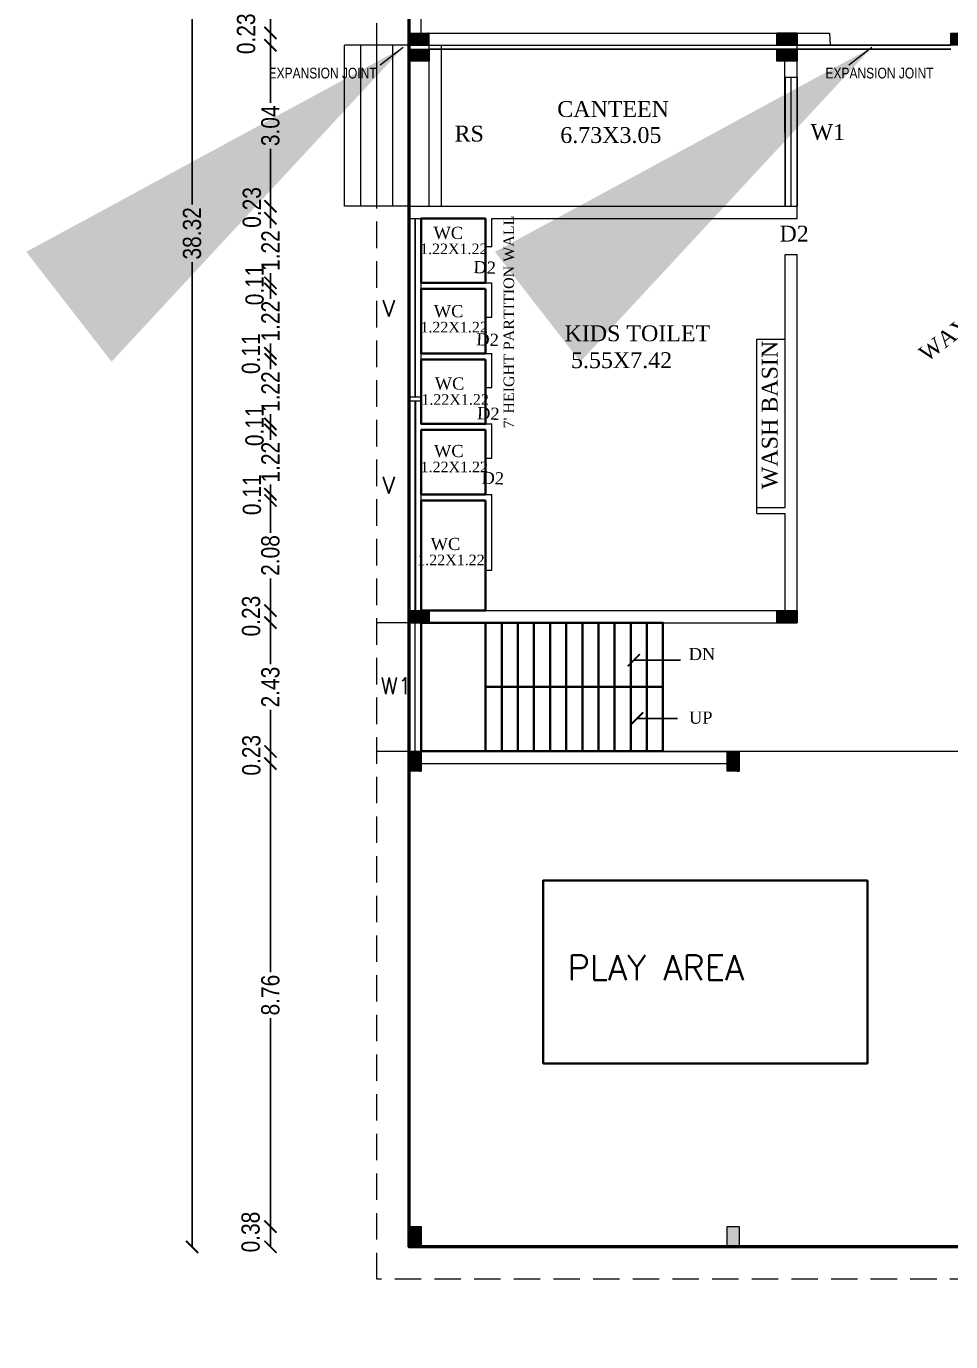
# Model space of a CAD drawing. Header units: metres. Extents: x 43 to 977, y 102 to 459.
# Drawn here: x 407.98 to 425.46, y 137.76 to 162.63 of the extents above; entities that cross this region are included whole.
import ezdxf

# ---------------------------------------------------------------- set-up
doc = ezdxf.new("R2010")
doc.units = ezdxf.units.M
doc.header["$MEASUREMENT"] = 0
doc.header["$PDMODE"] = 3
doc.linetypes.add('HIDDEN', pattern=[0.375, 0.25, -0.125])
doc.layers.get('0').update_dxf_attribs({"lineweight": 0})
doc.layers.get('Defpoints').update_dxf_attribs({"lineweight": 0})
for name, color, linetype, lineweight in [('BLK_1_FLR_0_BLT_UP_AREA_DEDUCT_EXISTING', 4, 'Continuous', 35), ('BLK_1_FLR_0_WATER_CLOSET', 4, 'Continuous', 35), ('Column', 1, 'Continuous', 0), ('fence', 15, 'Continuous', 0), ('HAT', 1, 'Continuous', 0), ('hatch', 7, 'Continuous', 0), ('main wall', 150, 'Continuous', 0), ('RTEXT', 4, 'Continuous', 0), ('Staircase', 140, 'Continuous', 0), ('TEXT', 130, 'Continuous', 0), ('WALL', 7, 'Continuous', 0), ('WIN', 13, 'Continuous', 0)]:
    doc.layers.add(name, color=color, linetype=linetype, lineweight=lineweight)
doc.layers.add('BLK_1_FLR_0_BLT_UP_AREA_EXISTING', color=15, linetype='Continuous')
doc.styles.add('ARIAL NARROW', font='')
doc.styles.add('RTEXT', font='arial.ttf', dxfattribs={"width": 0.8, "height": 8})
doc.styles.get("Standard").update_dxf_attribs({"font": 'romans.shx'})
doc.styles.add('style2', font='romantic.ttf')
doc.styles.add('visa', font='swissc.ttf')
doc.styles.get('ARIAL NARROW').set_extended_font_data('Lydian BT')
doc.dimstyles.new('Copy(2) of S-2', dxfattribs={"dimtxt": 10.5, "dimasz": 8, "dimexe": 2, "dimexo": 50, "dimgap": 5, "dimtad": 0, "dimtoh": 1, "dimdec": 1, "dimzin": 0, "dimdsep": 46, "dimlunit": 4, "dimtxsty": 'ARIAL NARROW', "dimcen": 0.09, "dimdle": 3, "dimse1": 1, "dimse2": 1, "dimclrd": 7, "dimclre": 13, "dimclrt": 7, "dimadec": 0, "dimazin": 0, "dimtfac": 1, "dimtdec": 1, "dimtofl": 0, "dimtmove": 0, "dimatfit": 3, "dimfxl": 0, "dimtolj": 1, "dimtzin": 0, "dimlwd": 13, "dimarcsym": 0})
doc.dimstyles.new('o3', dxfattribs={"dimscale": 0.23, "dimtxt": 0.9, "dimasz": 1, "dimexe": 5, "dimexo": 9, "dimgap": 0.23, "dimtad": 0, "dimzin": 3, "dimdsep": 46, "dimtxsty": 'visa', "dimblk": 'ARCHTICK', "dimcen": 0.09, "dimse1": 1, "dimse2": 1, "dimclrd": 7, "dimclre": 256, "dimclrt": 7, "dimadec": 0, "dimazin": 0, "dimtfac": 0.23, "dimtofl": 0, "dimtmove": 2, "dimatfit": 1, "dimldrblk": 'ARCHTICK', "dimfxl": 0, "dimtolj": 1, "dimtzin": 0, "dimarcsym": 0})

# ---------------------------------------------------------------- blocks, each defined once
blk = doc.blocks.new('_ArchTick')
at = {"color": 0, "const_width": 0.15}
blk.add_lwpolyline([(-0.5, -0.5), (0.5, 0.5)], dxfattribs=at)
blk = doc.blocks.new('*D601')
at = {"layer": 'Defpoints', "color": 0, "lineweight": 30}
for p in [(415.444, 139.551), (428.528, 139.551), (428.528, 134.721)]:
    blk.add_point(p, dxfattribs=at)
at = {"layer": 'WALL', "color": 7, "lineweight": -2}
for p, q in [((415.444, 134.721), (421.447, 134.721)), ((428.528, 134.721), (422.526, 134.721))]:
    blk.add_line(p, q, dxfattribs=at)
at = {"layer": 'WALL', "color": 7, "lineweight": -2, "xscale": 0.23, "yscale": 0.23, "zscale": 0.23, "rotation": 180}
blk.add_blockref('_ArchTick', (415.444, 134.721), dxfattribs=at)
at = {"layer": 'WALL', "color": 7, "lineweight": -2, "xscale": 0.23, "yscale": 0.23, "zscale": 0.23}
blk.add_blockref('_ArchTick', (428.528, 134.721), dxfattribs=at)
at = {"layer": 'WALL', "color": 7, "insert": (421.986, 134.721), "char_height": 0.345, "attachment_point": 5, "style": 'visa'}
blk.add_mtext('\\A1;13.08', dxfattribs=at)
blk = doc.blocks.new('*D438')
at = {"layer": 'Defpoints', "color": 0, "lineweight": 30}
for p in [(415.215, 139.551), (486.085, 139.551), (415.215, 132.607)]:
    blk.add_point(p, dxfattribs=at)
at = {"layer": 'WALL', "color": 7, "lineweight": -2}
for p, q in [((415.215, 132.607), (450.103, 132.607)), ((486.085, 132.607), (451.197, 132.607))]:
    blk.add_line(p, q, dxfattribs=at)
at = {"layer": 'WALL', "color": 7, "lineweight": -2, "xscale": 0.23, "yscale": 0.23, "zscale": 0.23, "rotation": 180}
blk.add_blockref('_ArchTick', (415.215, 132.607), dxfattribs=at)
at = {"layer": 'WALL', "color": 7, "lineweight": -2, "xscale": 0.23, "yscale": 0.23, "zscale": 0.23}
blk.add_blockref('_ArchTick', (486.085, 132.607), dxfattribs=at)
at = {"layer": 'WALL', "color": 7, "insert": (450.65, 132.607), "char_height": 0.345, "attachment_point": 5, "style": 'visa'}
blk.add_mtext('\\A1;70.87', dxfattribs=at)
blk = doc.blocks.new('*D439')
at = {"layer": 'Defpoints', "color": 0, "lineweight": 30}
for p in [(415.215, 139.743), (415.444, 139.741), (415.444, 134.721)]:
    blk.add_point(p, dxfattribs=at)
at = {"layer": 'WALL', "color": 7, "lineweight": -2}
blk.add_line((415.215, 134.721), (415.444, 134.721), dxfattribs=at)
at = {"layer": 'WALL', "color": 7, "lineweight": -2, "xscale": 0.23, "yscale": 0.23, "zscale": 0.23, "rotation": 180}
blk.add_blockref('_ArchTick', (415.215, 134.721), dxfattribs=at)
at = {"layer": 'WALL', "color": 7, "lineweight": -2, "xscale": 0.23, "yscale": 0.23, "zscale": 0.23}
blk.add_blockref('_ArchTick', (415.444, 134.721), dxfattribs=at)
at = {"layer": 'WALL', "color": 7, "insert": (415.33, 135.027), "char_height": 0.345, "attachment_point": 5, "style": 'visa'}
blk.add_mtext('\\A1;0.23', dxfattribs=at)
blk = doc.blocks.new('*D495')
at = {"layer": 'Defpoints', "color": 0, "lineweight": 30}
for p in [(415.33, 139.932), (412.593, 139.551), (415.33, 139.551)]:
    blk.add_point(p, dxfattribs=at)
at = {"layer": 'WALL', "color": 7, "lineweight": -2}
blk.add_line((412.593, 139.932), (412.593, 139.551), dxfattribs=at)
at = {"layer": 'WALL', "color": 7, "lineweight": -2, "xscale": 0.23, "yscale": 0.23, "zscale": 0.23}
for p, rotation in [((412.593, 139.932), 90), ((412.593, 139.551), 270)]:
    blk.add_blockref('_ArchTick', p, dxfattribs=dict(at, rotation=rotation))
at = {"layer": 'WALL', "color": 7, "insert": (412.219, 139.83), "char_height": 0.345, "attachment_point": 5, "rotation": 90, "style": 'visa'}
blk.add_mtext('\\A1;0.38', dxfattribs=at)
blk = doc.blocks.new('*D496')
at = {"layer": 'Defpoints', "color": 0, "lineweight": 30}
for p in [(412.593, 148.688), (415.658, 148.688), (415.33, 139.932)]:
    blk.add_point(p, dxfattribs=at)
at = {"layer": 'WALL', "color": 7, "lineweight": -2}
for p, q in [((412.593, 148.688), (412.593, 144.743)), ((412.593, 139.932), (412.593, 143.876))]:
    blk.add_line(p, q, dxfattribs=at)
at = {"layer": 'WALL', "color": 7, "lineweight": -2, "xscale": 0.23, "yscale": 0.23, "zscale": 0.23}
for p, rotation in [((412.593, 148.688), 90), ((412.593, 139.932), 270)]:
    blk.add_blockref('_ArchTick', p, dxfattribs=dict(at, rotation=rotation))
at = {"layer": 'WALL', "color": 7, "insert": (412.593, 144.31), "char_height": 0.345, "attachment_point": 5, "rotation": 90, "style": 'visa'}
blk.add_mtext('\\A1;8.76', dxfattribs=at)
blk = doc.blocks.new('*D497')
at = {"layer": 'Defpoints', "color": 0, "lineweight": 30}
for p in [(412.593, 148.917), (415.658, 148.917), (415.658, 148.688)]:
    blk.add_point(p, dxfattribs=at)
at = {"layer": 'WALL', "color": 7, "lineweight": -2}
blk.add_line((412.593, 148.688), (412.593, 148.917), dxfattribs=at)
at = {"layer": 'WALL', "color": 7, "lineweight": -2, "xscale": 0.23, "yscale": 0.23, "zscale": 0.23}
for p, rotation in [((412.593, 148.917), 90), ((412.593, 148.688), 270)]:
    blk.add_blockref('_ArchTick', p, dxfattribs=dict(at, rotation=rotation))
at = {"layer": 'WALL', "color": 7, "insert": (412.233, 148.845), "char_height": 0.345, "attachment_point": 5, "rotation": 90, "style": 'visa'}
blk.add_mtext('\\A1;0.23', dxfattribs=at)
blk = doc.blocks.new('*D498')
at = {"layer": 'Defpoints', "color": 0, "lineweight": 30}
for p in [(412.593, 151.351), (415.658, 151.351), (415.658, 148.917)]:
    blk.add_point(p, dxfattribs=at)
at = {"layer": 'WALL', "color": 7, "lineweight": -2}
for p, q in [((412.593, 151.351), (412.593, 150.565)), ((412.593, 148.917), (412.593, 149.703))]:
    blk.add_line(p, q, dxfattribs=at)
at = {"layer": 'WALL', "color": 7, "lineweight": -2, "xscale": 0.23, "yscale": 0.23, "zscale": 0.23}
for p, rotation in [((412.593, 151.351), 90), ((412.593, 148.917), 270)]:
    blk.add_blockref('_ArchTick', p, dxfattribs=dict(at, rotation=rotation))
at = {"layer": 'WALL', "color": 7, "insert": (412.593, 150.134), "char_height": 0.345, "attachment_point": 5, "rotation": 90, "style": 'visa'}
blk.add_mtext('\\A1;2.43', dxfattribs=at)
blk = doc.blocks.new('*D499')
at = {"layer": 'Defpoints', "color": 0, "lineweight": 30}
for p in [(412.593, 151.58), (415.658, 151.58), (415.658, 151.351)]:
    blk.add_point(p, dxfattribs=at)
at = {"layer": 'WALL', "color": 7, "lineweight": -2}
blk.add_line((412.593, 151.351), (412.593, 151.58), dxfattribs=at)
at = {"layer": 'WALL', "color": 7, "lineweight": -2, "xscale": 0.23, "yscale": 0.23, "zscale": 0.23}
for p, rotation in [((412.593, 151.58), 90), ((412.593, 151.351), 270)]:
    blk.add_blockref('_ArchTick', p, dxfattribs=dict(at, rotation=rotation))
at = {"layer": 'WALL', "color": 7, "insert": (412.228, 151.476), "char_height": 0.345, "attachment_point": 5, "rotation": 90, "style": 'visa'}
blk.add_mtext('\\A1;0.23', dxfattribs=at)
blk = doc.blocks.new('*D500')
at = {"layer": 'Defpoints', "color": 0, "lineweight": 30}
for p in [(412.593, 153.663), (415.574, 153.663), (415.658, 151.58)]:
    blk.add_point(p, dxfattribs=at)
at = {"layer": 'WALL', "color": 7, "lineweight": -2}
for p, q in [((412.593, 153.663), (412.593, 153.053)), ((412.593, 151.58), (412.593, 152.19))]:
    blk.add_line(p, q, dxfattribs=at)
at = {"layer": 'WALL', "color": 7, "lineweight": -2, "xscale": 0.23, "yscale": 0.23, "zscale": 0.23}
for p, rotation in [((412.593, 153.663), 90), ((412.593, 151.58), 270)]:
    blk.add_blockref('_ArchTick', p, dxfattribs=dict(at, rotation=rotation))
at = {"layer": 'WALL', "color": 7, "insert": (412.593, 152.622), "char_height": 0.345, "attachment_point": 5, "rotation": 90, "style": 'visa'}
blk.add_mtext('\\A1;2.08', dxfattribs=at)
blk = doc.blocks.new('*D501')
at = {"layer": 'Defpoints', "color": 0, "lineweight": 30}
for p in [(412.593, 153.778), (415.574, 153.778), (415.574, 153.663)]:
    blk.add_point(p, dxfattribs=at)
at = {"layer": 'WALL', "color": 7, "lineweight": -2}
blk.add_line((412.593, 153.663), (412.593, 153.778), dxfattribs=at)
at = {"layer": 'WALL', "color": 7, "lineweight": -2, "xscale": 0.23, "yscale": 0.23, "zscale": 0.23}
for p, rotation in [((412.593, 153.778), 90), ((412.593, 153.663), 270)]:
    blk.add_blockref('_ArchTick', p, dxfattribs=dict(at, rotation=rotation))
at = {"layer": 'WALL', "color": 7, "insert": (412.244, 153.77), "char_height": 0.345, "attachment_point": 5, "rotation": 90, "style": 'visa'}
blk.add_mtext('\\A1;0.11', dxfattribs=at)
blk = doc.blocks.new('*D502')
at = {"layer": 'Defpoints', "color": 0, "lineweight": 30}
for p in [(412.593, 154.997), (415.574, 154.997), (415.574, 153.778)]:
    blk.add_point(p, dxfattribs=at)
at = {"layer": 'WALL', "color": 7, "lineweight": -2}
for p, q in [((412.593, 154.997), (412.593, 154.812)), ((412.593, 153.778), (412.593, 153.963))]:
    blk.add_line(p, q, dxfattribs=at)
at = {"layer": 'WALL', "color": 7, "lineweight": -2, "xscale": 0.23, "yscale": 0.23, "zscale": 0.23}
for p, rotation in [((412.593, 154.997), 90), ((412.593, 153.778), 270)]:
    blk.add_blockref('_ArchTick', p, dxfattribs=dict(at, rotation=rotation))
at = {"layer": 'WALL', "color": 7, "insert": (412.593, 154.387), "char_height": 0.345, "attachment_point": 5, "rotation": 90, "style": 'visa'}
blk.add_mtext('\\A1;1.22', dxfattribs=at)
blk = doc.blocks.new('*D503')
at = {"layer": 'Defpoints', "color": 0, "lineweight": 30}
for p in [(412.593, 155.111), (415.574, 155.111), (415.574, 154.997)]:
    blk.add_point(p, dxfattribs=at)
at = {"layer": 'WALL', "color": 7, "lineweight": -2}
blk.add_line((412.593, 154.997), (412.593, 155.111), dxfattribs=at)
at = {"layer": 'WALL', "color": 7, "lineweight": -2, "xscale": 0.23, "yscale": 0.23, "zscale": 0.23}
for p, rotation in [((412.593, 155.111), 90), ((412.593, 154.997), 270)]:
    blk.add_blockref('_ArchTick', p, dxfattribs=dict(at, rotation=rotation))
at = {"layer": 'WALL', "color": 7, "insert": (412.294, 155.075), "char_height": 0.345, "attachment_point": 5, "rotation": 90, "style": 'visa'}
blk.add_mtext('\\A1;0.11', dxfattribs=at)
blk = doc.blocks.new('*D504')
at = {"layer": 'Defpoints', "color": 0, "lineweight": 30}
for p in [(412.593, 156.33), (415.574, 156.33), (415.574, 155.111)]:
    blk.add_point(p, dxfattribs=at)
at = {"layer": 'WALL', "color": 7, "lineweight": -2}
for p, q in [((412.593, 156.33), (412.593, 156.145)), ((412.593, 155.111), (412.593, 155.296))]:
    blk.add_line(p, q, dxfattribs=at)
at = {"layer": 'WALL', "color": 7, "lineweight": -2, "xscale": 0.23, "yscale": 0.23, "zscale": 0.23}
for p, rotation in [((412.593, 156.33), 90), ((412.593, 155.111), 270)]:
    blk.add_blockref('_ArchTick', p, dxfattribs=dict(at, rotation=rotation))
at = {"layer": 'WALL', "color": 7, "insert": (412.593, 155.72), "char_height": 0.345, "attachment_point": 5, "rotation": 90, "style": 'visa'}
blk.add_mtext('\\A1;1.22', dxfattribs=at)
blk = doc.blocks.new('*D505')
at = {"layer": 'Defpoints', "color": 0, "lineweight": 30}
for p in [(412.593, 156.444), (415.574, 156.444), (415.574, 156.33)]:
    blk.add_point(p, dxfattribs=at)
at = {"layer": 'WALL', "color": 7, "lineweight": -2}
blk.add_line((412.593, 156.33), (412.593, 156.444), dxfattribs=at)
at = {"layer": 'WALL', "color": 7, "lineweight": -2, "xscale": 0.23, "yscale": 0.23, "zscale": 0.23}
for p, rotation in [((412.593, 156.444), 90), ((412.593, 156.33), 270)]:
    blk.add_blockref('_ArchTick', p, dxfattribs=dict(at, rotation=rotation))
at = {"layer": 'WALL', "color": 7, "insert": (412.225, 156.437), "char_height": 0.345, "attachment_point": 5, "rotation": 90, "style": 'visa'}
blk.add_mtext('\\A1;0.11', dxfattribs=at)
blk = doc.blocks.new('*D506')
at = {"layer": 'Defpoints', "color": 0, "lineweight": 30}
for p in [(412.593, 157.663), (415.574, 157.663), (415.574, 156.444)]:
    blk.add_point(p, dxfattribs=at)
at = {"layer": 'WALL', "color": 7, "lineweight": -2}
for p, q in [((412.593, 157.663), (412.593, 157.478)), ((412.593, 156.444), (412.593, 156.629))]:
    blk.add_line(p, q, dxfattribs=at)
at = {"layer": 'WALL', "color": 7, "lineweight": -2, "xscale": 0.23, "yscale": 0.23, "zscale": 0.23}
for p, rotation in [((412.593, 157.663), 90), ((412.593, 156.444), 270)]:
    blk.add_blockref('_ArchTick', p, dxfattribs=dict(at, rotation=rotation))
at = {"layer": 'WALL', "color": 7, "insert": (412.593, 157.054), "char_height": 0.345, "attachment_point": 5, "rotation": 90, "style": 'visa'}
blk.add_mtext('\\A1;1.22', dxfattribs=at)
blk = doc.blocks.new('*D507')
at = {"layer": 'Defpoints', "color": 0, "lineweight": 30}
for p in [(412.593, 157.778), (415.574, 157.778), (415.574, 157.663)]:
    blk.add_point(p, dxfattribs=at)
at = {"layer": 'WALL', "color": 7, "lineweight": -2}
blk.add_line((412.593, 157.663), (412.593, 157.778), dxfattribs=at)
at = {"layer": 'WALL', "color": 7, "lineweight": -2, "xscale": 0.23, "yscale": 0.23, "zscale": 0.23}
for p, rotation in [((412.593, 157.778), 90), ((412.593, 157.663), 270)]:
    blk.add_blockref('_ArchTick', p, dxfattribs=dict(at, rotation=rotation))
at = {"layer": 'WALL', "color": 7, "insert": (412.295, 157.738), "char_height": 0.345, "attachment_point": 5, "rotation": 90, "style": 'visa'}
blk.add_mtext('\\A1;0.11', dxfattribs=at)
blk = doc.blocks.new('*D508')
at = {"layer": 'Defpoints', "color": 0, "lineweight": 30}
for p in [(412.593, 158.997), (415.574, 158.997), (415.574, 157.778)]:
    blk.add_point(p, dxfattribs=at)
at = {"layer": 'WALL', "color": 7, "lineweight": -2}
for p, q in [((412.593, 158.997), (412.593, 158.812)), ((412.593, 157.778), (412.593, 157.962))]:
    blk.add_line(p, q, dxfattribs=at)
at = {"layer": 'WALL', "color": 7, "lineweight": -2, "xscale": 0.23, "yscale": 0.23, "zscale": 0.23}
for p, rotation in [((412.593, 158.997), 90), ((412.593, 157.778), 270)]:
    blk.add_blockref('_ArchTick', p, dxfattribs=dict(at, rotation=rotation))
at = {"layer": 'WALL', "color": 7, "insert": (412.593, 158.387), "char_height": 0.345, "attachment_point": 5, "rotation": 90, "style": 'visa'}
blk.add_mtext('\\A1;1.22', dxfattribs=at)
blk = doc.blocks.new('*D509')
at = {"layer": 'Defpoints', "color": 0, "lineweight": 30}
for p in [(412.593, 159.225), (415.574, 159.225), (415.574, 158.997)]:
    blk.add_point(p, dxfattribs=at)
at = {"layer": 'WALL', "color": 7, "lineweight": -2}
blk.add_line((412.593, 158.997), (412.593, 159.225), dxfattribs=at)
at = {"layer": 'WALL', "color": 7, "lineweight": -2, "xscale": 0.23, "yscale": 0.23, "zscale": 0.23}
for p, rotation in [((412.593, 159.225), 90), ((412.593, 158.997), 270)]:
    blk.add_blockref('_ArchTick', p, dxfattribs=dict(at, rotation=rotation))
at = {"layer": 'WALL', "color": 7, "insert": (412.243, 159.203), "char_height": 0.345, "attachment_point": 5, "rotation": 90, "style": 'visa'}
blk.add_mtext('\\A1;0.23', dxfattribs=at)
blk = doc.blocks.new('*D510')
at = {"layer": 'Defpoints', "color": 0, "lineweight": 30}
for p in [(412.593, 162.269), (415.825, 162.269), (415.574, 159.225)]:
    blk.add_point(p, dxfattribs=at)
at = {"layer": 'WALL', "color": 7, "lineweight": -2}
for p, q in [((412.593, 162.269), (412.593, 161.181)), ((412.593, 159.225), (412.593, 160.314))]:
    blk.add_line(p, q, dxfattribs=at)
at = {"layer": 'WALL', "color": 7, "lineweight": -2, "xscale": 0.23, "yscale": 0.23, "zscale": 0.23}
for p, rotation in [((412.593, 162.269), 90), ((412.593, 159.225), 270)]:
    blk.add_blockref('_ArchTick', p, dxfattribs=dict(at, rotation=rotation))
at = {"layer": 'WALL', "color": 7, "insert": (412.593, 160.747), "char_height": 0.345, "attachment_point": 5, "rotation": 90, "style": 'visa'}
blk.add_mtext('\\A1;3.04', dxfattribs=at)
blk = doc.blocks.new('*D511')
at = {"layer": 'Defpoints', "color": 0, "lineweight": 30}
for p in [(412.593, 162.501), (415.825, 162.501), (415.825, 162.269)]:
    blk.add_point(p, dxfattribs=at)
at = {"layer": 'WALL', "color": 7, "lineweight": -2}
blk.add_line((412.593, 162.269), (412.593, 162.501), dxfattribs=at)
at = {"layer": 'WALL', "color": 7, "lineweight": -2, "xscale": 0.23, "yscale": 0.23, "zscale": 0.23}
for p, rotation in [((412.593, 162.501), 90), ((412.593, 162.269), 270)]:
    blk.add_blockref('_ArchTick', p, dxfattribs=dict(at, rotation=rotation))
at = {"layer": 'WALL', "color": 7, "insert": (412.134, 162.486), "char_height": 0.345, "attachment_point": 5, "rotation": 90, "style": 'visa'}
blk.add_mtext('\\A1;0.23', dxfattribs=at)
blk = doc.blocks.new('*D512')
at = {"layer": 'Defpoints', "color": 0, "lineweight": 30}
for p in [(412.593, 169.956), (415.444, 169.956), (415.825, 162.501)]:
    blk.add_point(p, dxfattribs=at)
at = {"layer": 'WALL', "color": 7, "lineweight": -2}
for p, q in [((412.593, 169.956), (412.593, 166.659)), ((412.593, 162.501), (412.593, 165.798))]:
    blk.add_line(p, q, dxfattribs=at)
at = {"layer": 'WALL', "color": 7, "lineweight": -2, "xscale": 0.23, "yscale": 0.23, "zscale": 0.23}
for p, rotation in [((412.593, 169.956), 90), ((412.593, 162.501), 270)]:
    blk.add_blockref('_ArchTick', p, dxfattribs=dict(at, rotation=rotation))
at = {"layer": 'WALL', "color": 7, "insert": (412.593, 166.228), "char_height": 0.345, "attachment_point": 5, "rotation": 90, "style": 'visa'}
blk.add_mtext('\\A1;7.45', dxfattribs=at)
blk = doc.blocks.new('*D516')
at = {"layer": 'Defpoints', "color": 0, "lineweight": 30}
for p in [(415.439, 177.875), (411.111, 139.551), (415.444, 139.551)]:
    blk.add_point(p, dxfattribs=at)
at = {"layer": 'WALL', "color": 7, "lineweight": -2}
for p, q in [((411.111, 177.875), (411.111, 159.26)), ((411.111, 139.551), (411.111, 158.166))]:
    blk.add_line(p, q, dxfattribs=at)
at = {"layer": 'WALL', "color": 7, "lineweight": -2, "xscale": 0.23, "yscale": 0.23, "zscale": 0.23}
for p, rotation in [((411.111, 177.875), 90), ((411.111, 139.551), 270)]:
    blk.add_blockref('_ArchTick', p, dxfattribs=dict(at, rotation=rotation))
at = {"layer": 'WALL', "color": 7, "insert": (411.111, 158.713), "char_height": 0.345, "attachment_point": 5, "rotation": 90, "style": 'visa'}
blk.add_mtext('\\A1;38.32', dxfattribs=at)

msp = doc.modelspace()

# ---------------------------------------------------------------- hatches: boundary and pattern name
h = msp.add_hatch()
h.set_pattern_fill('ANSI31', color=256, scale=0.025396, angle=90, style=0)
h.set_pattern_definition([(135, (-1250.145332, -5287.746152), (-0.0022447263868, -0.0022447263868), [])])
h.paths.add_polyline_path([(415.21537, 151.57986), (415.21537, 151.3513), (415.59632, 151.3513), (415.59632, 151.57986)])
at = {"layer": 'hatch'}
h = msp.add_hatch(dxfattribs=at)
h.set_pattern_fill('ANSI31', color=256, scale=0.025396, angle=90, style=0)
h.set_pattern_definition([(135, (-1250.150736, -5276.8248023), (-0.0022447263868, -0.0022447263868), [])])
h.paths.add_polyline_path([(415.20997, 162.50121), (415.20997, 162.27265), (415.59091, 162.27265), (415.59091, 162.50121)])
h = msp.add_hatch(dxfattribs=at)
h.set_pattern_fill('ANSI31', color=256, scale=0.025396, angle=90, style=0)
h.set_pattern_definition([(135, (-1243.1887714, -5276.8247147), (-0.0022447263868, -0.0022447263868), [])])
h.paths.add_polyline_path([(422.17193, 162.5013), (422.17193, 162.27274), (422.55288, 162.27274), (422.55288, 162.5013)])
h = msp.add_hatch(dxfattribs=at)
h.set_pattern_fill('ANSI31', color=256, scale=0.025396, angle=90, style=0)
h.set_pattern_definition([(135, (-1240.0551593, -5276.8250158), (-0.0022447263868, -0.0022447263868), [])])
h.paths.add_polyline_path([(425.45792, 162.501), (425.45792, 162.27243), (425.68649, 162.27243), (425.68649, 162.501)])
h = msp.add_hatch(dxfattribs=at)
h.set_pattern_fill('ANSI31', color=256, scale=0.025396, angle=90, style=0)
h.set_pattern_definition([(135, (-1250.145332, -5277.1295564), (-0.0022447263868, -0.0022447263868), [])])
h.paths.add_polyline_path([(415.21537, 162.19646), (415.21537, 161.96789), (415.59632, 161.96789), (415.59632, 162.19646)])
h = msp.add_hatch(dxfattribs=at)
h.set_pattern_fill('ANSI31', color=256, scale=0.025396, angle=90, style=0)
h.set_pattern_definition([(135, (-1243.1888817, -5277.1295564), (-0.0022447263868, -0.0022447263868), [])])
h.paths.add_polyline_path([(422.17182, 162.19646), (422.17182, 161.96789), (422.55277, 161.96789), (422.55277, 162.19646)])
h = msp.add_hatch(dxfattribs=at)
h.set_pattern_fill('ANSI31', color=256, scale=0.025396, angle=90, style=0)
h.set_pattern_definition([(135, (-1243.1887714, -5287.746152), (-0.0022447263868, -0.0022447263868), [])])
h.paths.add_polyline_path([(422.17193, 151.57986), (422.17193, 151.3513), (422.55288, 151.3513), (422.55288, 151.57986)])
h = msp.add_hatch(dxfattribs=at)
h.set_pattern_fill('ANSI31', color=256, scale=0.025396, style=0)
h.set_pattern_definition([(45, (-5023.8820757, 1814.282678), (-0.0022447263868, 0.0022447263868), [])])
h.paths.add_polyline_path([(415.44394, 148.92197), (415.21537, 148.92197), (415.21537, 148.54103), (415.44394, 148.54103)])
h = msp.add_hatch(dxfattribs=at)
h.set_pattern_fill('ANSI31', color=256, scale=0.025396, style=0)
h.set_pattern_definition([(45, (-5017.868901, 1814.282678), (-0.0022447263868, 0.0022447263868), [])])
h.paths.add_polyline_path([(421.45711, 148.92197), (421.22855, 148.92197), (421.22855, 148.54103), (421.45711, 148.54103)])
h = msp.add_hatch(dxfattribs=at)
h.set_pattern_fill('ANSI31', color=256, scale=0.025396, style=0)
h.set_pattern_definition([(45, (-5023.8820757, 1805.2924303), (-0.0022447263868, 0.0022447263868), [])])
h.paths.add_polyline_path([(415.44394, 139.93172), (415.21537, 139.93172), (415.21537, 139.55078), (415.44394, 139.55078)])
msp.add_hatch(color=256, dxfattribs=at).paths.add_polyline_path([(421.45711, 139.93172), (421.22855, 139.93172), (421.22855, 139.55078), (421.45711, 139.55078)])

# ---------------------------------------------------------------- linework, layer by layer
for p, q in [((415.21537, 151.57986), (415.44394, 151.57986)), ((416.66296, 148.91999), (416.66296, 151.3513)), ((420.01525, 148.91999), (420.01525, 151.3513)), ((416.66296, 150.13564), (420.01525, 150.13564)), ((415.21537, 148.92197), (415.44394, 148.92197))]:
    msp.add_line(p, q)
at = {"lineweight": 35, "ltscale": 20}
for p, q in [((416.66296, 150.13564), (416.66296, 151.3513)), ((416.96771, 150.13564), (416.96771, 151.3513)), ((417.27246, 150.13564), (417.27246, 151.3513)), ((417.57722, 150.13564), (417.57722, 151.3513)), ((417.88197, 150.13564), (417.88197, 151.3513)), ((418.18673, 150.13564), (418.18673, 151.3513)), ((418.49148, 150.13564), (418.49148, 151.3513)), ((418.79624, 150.13564), (418.79624, 151.3513)), ((419.10099, 150.13564), (419.10099, 151.3513)), ((419.40574, 150.13564), (419.40574, 151.3513)), ((419.7105, 150.13564), (419.7105, 151.3513)), ((416.66296, 150.13564), (416.66296, 148.92197)), ((416.96771, 150.13564), (416.96771, 148.92197)), ((417.27246, 150.13564), (417.27246, 148.92197)), ((417.57722, 150.13564), (417.57722, 148.92197)), ((417.88197, 150.13564), (417.88197, 148.92197)), ((418.18673, 150.13564), (418.18673, 148.92197)), ((418.49148, 150.13564), (418.49148, 148.92197)), ((418.79624, 150.13564), (418.79624, 148.92197)), ((419.10099, 150.13564), (419.10099, 148.92197)), ((419.40574, 150.13564), (419.40574, 148.92197)), ((419.7105, 150.13564), (419.7105, 148.92197)), ((420.01525, 150.13564), (420.01525, 148.92197))]:
    msp.add_line(p, q, dxfattribs=at)
msp.add_lwpolyline([(415.21537, 151.3513), (415.21537, 151.57986), (415.59632, 151.57986), (415.59632, 151.3513)], close=True)
at = {"const_width": 0.0254}
msp.add_lwpolyline([(415.32966, 148.92197), (415.32966, 151.3513)], dxfattribs=at)
at = {"lineweight": 35, "ltscale": 20}
for points in [[(416.66296, 151.3513), (415.44394, 151.3513), (415.44394, 148.92197), (416.66296, 148.92197)], [(416.66296, 151.3513), (420.01525, 151.3513), (420.01525, 150.13564), (416.66296, 150.13564)], [(416.66296, 150.13564), (420.01525, 150.13564), (420.01525, 148.92197), (416.66296, 148.92197)]]:
    msp.add_lwpolyline(points, close=True, dxfattribs=at)
at = {"layer": 'BLK_1_FLR_0_BLT_UP_AREA_DEDUCT_EXISTING', "color": 26, "lineweight": 35}
for points in [[(420.01525, 151.3513), (415.44394, 151.3513), (415.44394, 148.92197), (420.01525, 148.92197)], [(417.7506, 143.01796), (423.88369, 143.01796), (423.88369, 146.4748), (417.7506, 146.4748)]]:
    msp.add_lwpolyline(points, close=True, dxfattribs=at)
at = {"layer": 'BLK_1_FLR_0_BLT_UP_AREA_EXISTING', "color": 26, "lineweight": 50}
msp.add_lwpolyline([(486.08644, 139.55078), (415.21537, 139.55078), (415.21537, 177.49106), (415.25691, 179.54521), (415.32878, 180.61628), (415.43742, 181.69714), (415.56238, 182.642)], dxfattribs=at)
at = {"layer": 'BLK_1_FLR_0_WATER_CLOSET', "color": 3, "lineweight": 35, "ltscale": 20}
for points in [[(416.66296, 158.99654), (415.44394, 158.99654), (415.44394, 157.77752), (416.66296, 157.77752)], [(416.66296, 157.66324), (415.44394, 157.66324), (415.44394, 156.44422), (416.66296, 156.44422)], [(416.66296, 156.32994), (415.44394, 156.32994), (415.44394, 155.11092), (416.66296, 155.11092)], [(416.66296, 154.99664), (415.44394, 154.99664), (415.44394, 153.77763), (416.66296, 153.77763)], [(416.66296, 153.66334), (415.44394, 153.66334), (415.44394, 151.57986), (416.66296, 151.57986)]]:
    msp.add_lwpolyline(points, close=True, dxfattribs=at)
at = {"layer": 'Column'}
for points in [[(415.20997, 162.27265), (415.20997, 162.50121), (415.59091, 162.50121), (415.59091, 162.27265)], [(422.17193, 162.27274), (422.17193, 162.5013), (422.55288, 162.5013), (422.55288, 162.27274)], [(425.45792, 162.27243), (425.45792, 162.501), (425.68649, 162.501), (425.68649, 162.27243)], [(415.21537, 161.96789), (415.21537, 162.19646), (415.59632, 162.19646), (415.59632, 161.96789)], [(422.17182, 161.96789), (422.17182, 162.19646), (422.55277, 162.19646), (422.55277, 161.96789)], [(422.17193, 151.3513), (422.17193, 151.57986), (422.55288, 151.57986), (422.55288, 151.3513)], [(415.21537, 148.92197), (415.44394, 148.92197), (415.44394, 148.54103), (415.21537, 148.54103)], [(421.22855, 148.92197), (421.45711, 148.92197), (421.45711, 148.54103), (421.22855, 148.54103)], [(415.21537, 139.93172), (415.44394, 139.93172), (415.44394, 139.55078), (415.21537, 139.55078)], [(421.22855, 139.93172), (421.45711, 139.93172), (421.45711, 139.55078), (421.22855, 139.55078)]]:
    msp.add_lwpolyline(points, close=True, dxfattribs=at)
at = {"layer": 'fence', "linetype": 'HIDDEN', "ltscale": 10}
msp.add_line((415.21537, 151.3513), (414.60046, 151.3513), dxfattribs=at)
at = {"layer": 'hatch'}
msp.add_line((414.605, 148.92197), (428.5284, 148.92197), dxfattribs=at)
at = {"layer": 'main wall', "linetype": 'HIDDEN', "lineweight": -3, "ltscale": 50}
for p, q in [((425.45792, 162.19479), (415.59632, 162.19552)), ((425.45792, 162.27243), (422.55288, 162.27265))]:
    msp.add_line(p, q, dxfattribs=at)
at = {"layer": 'Staircase', "linetype": 'HIDDEN', "ltscale": 2}
for p, q in [((414.60587, 138.93593), (414.60218, 181.42905)), ((486.69432, 138.93593), (414.60587, 138.93593))]:
    msp.add_line(p, q, dxfattribs=at)
at = {"layer": 'Staircase'}
for p, q in [((415.21537, 162.27265), (413.99636, 162.27265)), ((413.99636, 159.22511), (413.99636, 162.27265)), ((414.30111, 159.22511), (414.30111, 162.27265)), ((414.60587, 159.22511), (414.60587, 162.27265)), ((414.91062, 159.22511), (414.91062, 162.27265)), ((415.21537, 159.22511), (415.21537, 162.27265)), ((415.21537, 159.22511), (413.99636, 159.22511))]:
    msp.add_line(p, q, dxfattribs=at)
at = {"layer": 'Staircase', "linetype": 'HIDDEN'}
for p in [(415.21537, 148.91539), (426.09036, 139.55078)]:
    msp.add_line(p, (415.21537, 139.55078), dxfattribs=at)
at = {"layer": 'WALL'}
for p, q in [((415.21537, 162.27265), (415.21537, 177.89781)), ((415.44394, 162.27265), (415.44394, 177.63345)), ((415.42773, 162.50121), (422.32879, 162.50121)), ((415.58757, 162.50121), (415.59091, 162.50121)), ((422.55767, 162.50121), (423.16803, 162.50121)), ((423.16803, 162.50121), (423.18054, 162.27265)), ((415.20997, 162.27265), (423.18054, 162.27265)), ((415.44394, 162.27265), (415.44394, 162.27479)), ((422.55288, 158.99654), (422.55288, 162.27265)), ((422.32431, 159.22511), (422.32218, 162.0057)), ((422.32431, 161.66314), (422.55288, 161.66314)), ((415.21537, 155.31542), (415.21537, 159.22511)), ((415.21537, 159.22511), (422.32431, 159.22511)), ((422.32431, 159.22511), (422.55288, 159.22511)), ((415.21537, 158.99654), (415.44394, 158.99654)), ((415.44394, 155.11092), (415.44394, 158.99654)), ((415.44394, 158.99654), (416.66296, 158.99654)), ((416.66296, 158.46322), (416.66296, 158.99654)), ((416.77724, 158.99654), (422.55288, 158.99654)), ((416.77724, 158.46322), (416.77724, 158.99654)), ((416.66296, 158.46322), (416.77724, 158.46322)), ((422.32431, 158.31084), (422.55288, 158.31084)), ((422.32431, 153.53138), (422.32431, 158.31084)), ((422.55288, 151.3513), (422.55288, 158.31084)), ((415.44394, 157.77752), (416.77724, 157.77752)), ((416.77724, 157.12992), (416.77724, 157.77752)), ((415.44394, 157.66324), (416.66296, 157.66324)), ((416.66296, 157.12992), (416.66296, 157.66324)), ((416.66296, 157.12992), (416.77724, 157.12992)), ((421.79099, 153.53138), (421.79099, 156.71269)), ((421.79099, 156.71269), (422.32431, 156.71269)), ((415.44394, 156.44422), (416.77724, 156.44422)), ((416.77724, 156.32994), (416.77724, 156.44422)), ((416.77724, 155.79662), (416.77724, 156.44422)), ((415.44394, 156.32994), (416.66296, 156.32994)), ((416.66296, 155.79662), (416.66296, 156.32994)), ((416.66296, 155.79662), (416.77724, 155.79662)), ((415.21537, 155.62017), (415.44394, 155.62017)), ((415.21537, 155.54505), (415.44394, 155.54505)), ((415.21537, 148.92197), (415.21537, 155.31542)), ((415.44394, 155.11092), (416.77724, 155.11092)), ((415.44394, 148.92197), (415.44394, 154.99664)), ((415.44394, 154.99664), (416.66296, 154.99664)), ((416.66296, 154.46332), (416.66296, 154.99664)), ((416.77724, 154.99664), (416.77724, 155.11092)), ((416.77724, 154.46332), (416.77724, 155.11092)), ((416.66296, 154.46332), (416.77724, 154.46332)), ((415.44394, 153.77763), (416.77724, 153.77763)), ((416.77724, 153.66334), (416.77724, 153.77763)), ((416.77724, 152.34653), (416.77724, 153.77763)), ((415.44394, 153.66334), (416.66296, 153.66334)), ((416.66296, 152.34653), (416.66296, 153.66334)), ((421.79099, 153.4171), (421.79099, 153.53138)), ((421.79099, 153.53138), (422.32431, 153.53138)), ((421.79099, 153.4171), (422.32431, 153.4171)), ((422.32431, 151.57986), (422.32431, 153.4171)), ((416.66296, 152.34653), (416.77724, 152.34653)), ((415.44394, 151.57986), (422.32431, 151.57986)), ((415.21537, 151.3513), (422.55288, 151.3513)), ((415.21537, 148.91663), (421.3489, 148.91663)), ((421.22855, 148.92197), (421.45711, 148.92197)), ((415.21537, 148.68806), (421.3489, 148.68806))]:
    msp.add_line(p, q, dxfattribs=at)
at = {"layer": 'WIN', "color": 7}
for p, q in [((415.59632, 159.22511), (415.59632, 162.2691)), ((415.82488, 159.22511), (415.82488, 162.2691)), ((422.32431, 161.66314), (422.32431, 159.22511)), ((422.55288, 161.66314), (422.55288, 159.22511)), ((415.32966, 158.99654), (415.32966, 155.62017))]:
    msp.add_line(p, q, dxfattribs=at)
at = {"layer": 'WIN', "color": 7, "lineweight": 30}
msp.add_line((415.32966, 155.54505), (415.32966, 151.57986), dxfattribs=at)
at = {"layer": 'WIN', "const_width": 0.0254}
for points in [[(422.43859, 159.22511), (422.43859, 161.66314)], [(415.32966, 155.62017), (415.32966, 158.99654)], [(415.32966, 151.57986), (415.32966, 155.54505)]]:
    msp.add_lwpolyline(points, dxfattribs=at)

# ---------------------------------------------------------------- texts
at = {"layer": 'RTEXT', "style": 'RTEXT', "width": 0.8}
for p in [(412.55767, 161.64157), (423.0894, 161.64157)]:
    msp.add_text('EXPANSION JOINT', height=0.2031694, dxfattribs=at).set_placement(p)
at = {"layer": 'TEXT', "color": 4, "style": 'style2'}
for s, height, p in [('CANTEEN', 0.3, (418.01704, 160.91406)), ('RS', 0.3, (416.07484, 160.44883)), ('6.73X3.05', 0.3, (418.07418, 160.42213)), ('W1', 0.3, (422.80656, 160.47828)), ('WC', 0.23, (415.67633, 158.60642)), ('D2', 0.3, (422.21999, 158.5577)), ('1.22X1.22', 0.2, (415.42292, 158.3198)), ('WC', 0.23, (415.68235, 157.12624)), ('1.22X1.22', 0.2, (415.42893, 156.83962)), ('KIDS TOILET', 0.3, (418.15393, 156.6728)), ('5.55X7.42', 0.3, (418.27668, 156.16488)), ('WC', 0.23, (415.7007, 155.75835)), ('1.22X1.22', 0.2, (415.44728, 155.47173)), ('WC', 0.23, (415.6861, 154.48282)), ('1.22X1.22', 0.2, (415.43268, 154.1962)), ('WC', 0.23, (415.62293, 152.72503)), ('1.22X1.22', 0.2, (415.36952, 152.43841))]:
    msp.add_text(s, height=height, dxfattribs=at).set_placement(p)
for s, height, rotation, p in [("7' HEIGHT PARTITION WALL", 0.2, 90, (417.20156, 155.02398)), ('D2', 0.23, 357.807084, (416.42878, 157.96249)), ('WAY TO', 0.3, 37.495291, (425.00667, 156.26785)), ('D2', 0.23, 357.807084, (416.48321, 156.59717)), ('WASH BASIN', 0.3, 90, (422.1845, 153.87443)), ('D2', 0.23, 357.807084, (416.49753, 155.19975)), ('D2', 0.23, 357.807084, (416.58153, 153.97856)), ('DN', 0.23, 0.165323, (420.50373, 150.64316)), ('UP', 0.23, 0.165323, (420.51007, 149.44111))]:
    msp.add_text(s, height=height, rotation=rotation, dxfattribs=at).set_placement(p)
at = {"layer": 'TEXT', "lineweight": -3, "insert": (417.62912, 145.06454), "char_height": 0.4695533, "width": 5.4099723, "attachment_point": 1}
msp.add_mtext('{\\W1.808384; }PLAY AREA', dxfattribs=at)
at = {"layer": 'WALL'}
for s, height, p in [('V', 0.31304, (414.70925, 157.13946)), ('V', 0.31304, (414.70925, 153.79356)), ('W1', 0.313036, (414.67917, 149.99926))]:
    msp.add_text(s, height=height, dxfattribs=at).set_placement(p)

# ---------------------------------------------------------------- dimensions: what is measured, and where the dimension line sits
for base, p1, p2, picture, middle in [((411.11055, 139.55078), (415.43881, 177.87461), (415.44394, 139.55078), '*D516', (411.11055, 158.71269)), ((412.59267, 169.95558), (415.82488, 162.50121), (415.44394, 169.95558), '*D512', (412.59267, 166.2284)), ((412.59267, 162.2691), (415.57418, 159.22511), (415.82488, 162.2691), '*D510', (412.59267, 160.7471)), ((412.59267, 158.99654), (415.57418, 157.77752), (415.57418, 158.99654), '*D508', (412.59267, 158.38703)), ((412.59267, 157.66324), (415.57418, 156.44422), (415.57418, 157.66324), '*D506', (412.59267, 157.05373)), ((412.59267, 156.32994), (415.57418, 155.11092), (415.57418, 156.32994), '*D504', (412.59267, 155.72043)), ((412.59267, 154.99664), (415.57418, 153.77763), (415.57418, 154.99664), '*D502', (412.59267, 154.38713)), ((412.59267, 153.66334), (415.6585, 151.57986), (415.57418, 153.66334), '*D500', (412.59267, 152.6216)), ((412.59267, 151.3513), (415.6585, 148.91663), (415.6585, 151.3513), '*D498', (412.59267, 150.13396)), ((412.59267, 148.68806), (415.32966, 139.93172), (415.6585, 148.68806), '*D496', (412.59267, 144.30989))]:
    dim = msp.add_linear_dim(base=base, p1=p1, p2=p2, angle=90, dimstyle='o3', override={"dimtxt": 1.5, "dimpost": '\\X'}, dxfattribs=at)
    dim.commit()
    dim.dimension.update_dxf_attribs({"geometry": picture, "text_midpoint": middle})
for base, p1, p2, picture, middle in [((412.59267, 162.50121), (415.82488, 162.2691), (415.82488, 162.50121), '*D511', (412.13414, 162.48617)), ((412.59267, 159.22511), (415.57418, 158.99654), (415.57418, 159.22511), '*D509', (412.24312, 159.20332)), ((412.59267, 157.77752), (415.57418, 157.66324), (415.57418, 157.77752), '*D507', (412.2953, 157.7381)), ((412.59267, 156.44422), (415.57418, 156.32994), (415.57418, 156.44422), '*D505', (412.22534, 156.43745)), ((412.59267, 155.11092), (415.57418, 154.99664), (415.57418, 155.11092), '*D503', (412.29405, 155.07455)), ((412.59267, 153.77763), (415.57418, 153.66334), (415.57418, 153.77763), '*D501', (412.2436, 153.7704)), ((412.59267, 151.57986), (415.6585, 151.3513), (415.6585, 151.57986), '*D499', (412.22811, 151.47602)), ((412.59267, 148.91663), (415.6585, 148.68806), (415.6585, 148.91663), '*D497', (412.23268, 148.84514)), ((412.59267, 139.55078), (415.32966, 139.93172), (415.32966, 139.55078), '*D495', (412.21886, 139.8301))]:
    dim = msp.add_linear_dim(base=base, p1=p1, p2=p2, angle=90, dimstyle='o3', override={"dimtxt": 1.5, "dimpost": '\\X'}, dxfattribs=at)
    dim.commit()
    dim.dimension.update_dxf_attribs({"geometry": picture, "text_midpoint": middle, "dimtype": 160})
dim = msp.add_linear_dim(base=(415.44394, 134.72094), p1=(415.21537, 139.74339), p2=(415.44394, 139.74125), dimstyle='o3', override={"dimtxt": 1.5, "dimpost": '\\X'}, dxfattribs=at)
dim.commit()
dim.dimension.update_dxf_attribs({"geometry": '*D439', "text_midpoint": (415.32966, 135.02694), "dimtype": 160})
for base, p1, p2, picture, middle in [((415.21537, 132.60729), (486.08481, 139.55078), (415.21537, 139.55078), '*D438', (450.65009, 132.60729)), ((428.5284, 134.72094), (415.44394, 139.55078), (428.5284, 139.55078), '*D601', (421.98617, 134.72094))]:
    dim = msp.add_linear_dim(base=base, p1=p1, p2=p2, dimstyle='o3', override={"dimtxt": 1.5, "dimpost": '\\X'}, dxfattribs=at)
    dim.commit()
    dim.dimension.update_dxf_attribs({"geometry": picture, "text_midpoint": middle})

# ---------------------------------------------------------------- leaders
at = {"ltscale": 20}
for points in [[(419.46551, 150.64286), (420.34621, 150.64286)], [(419.52813, 149.54177), (420.29323, 149.54177)]]:
    msp.add_leader(points, dimstyle='o3', override={"dimgap": 0.23, "dimtad": 0}, dxfattribs=at)
at = {"layer": 'HAT', "color": 5, "linetype": 'Continuous', "lineweight": -3}
for points in [[(415.1029, 162.22819), (414.67043, 161.8927)], [(423.96708, 162.22819), (423.5346, 161.8927)]]:
    msp.add_leader(points, dimstyle='Copy(2) of S-2', override={"dimgap": 5, "dimtad": 0}, dxfattribs=at)

doc.saveas('drawing.dxf')
